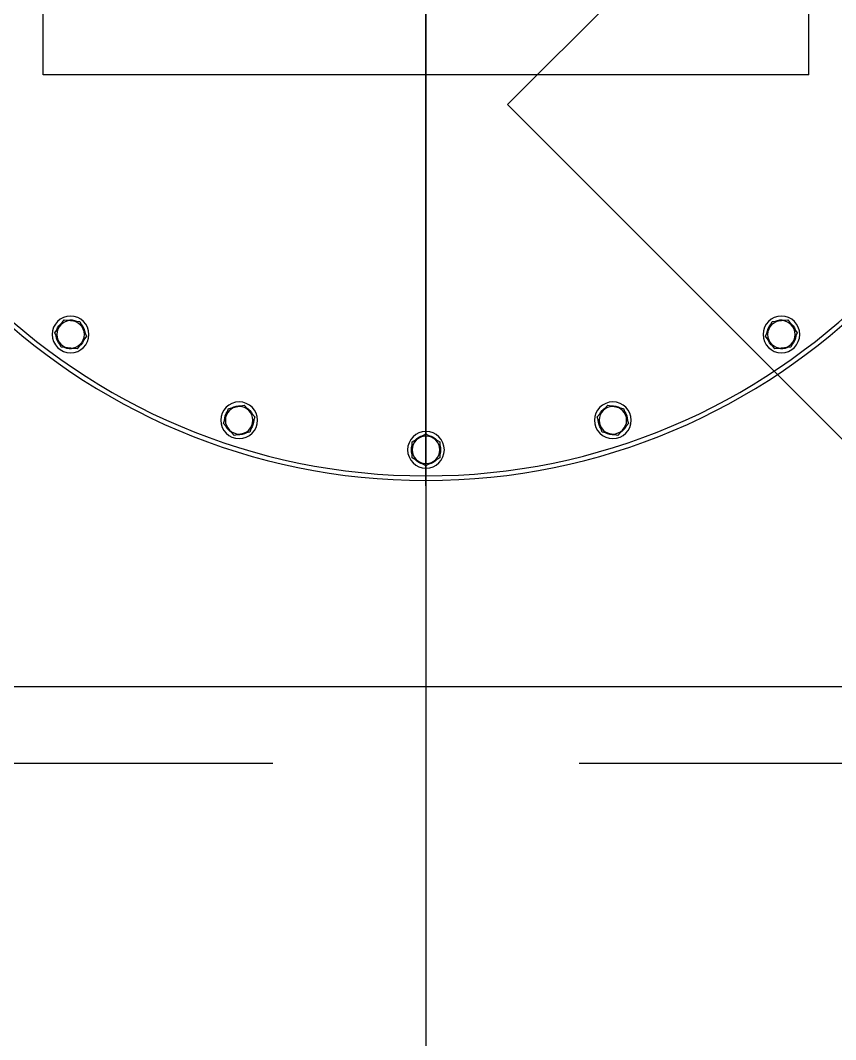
# Model space of a CAD drawing. Header units: millimetres. Extents: x 163705 to 1616509, y 81827 to 302547.
# Drawn here: x 621040 to 621572, y 152310 to 152976 of the extents above; entities that cross this region are included whole.
import ezdxf

# ---------------------------------------------------------------- set-up
doc = ezdxf.new("R2010")
doc.units = ezdxf.units.MM
doc.header["$LTSCALE"] = 10
doc.linetypes.add('ACAD_ISO02W100', pattern=[15, 12, -3])
doc.layers.add('1-文本', color=4, linetype='Continuous', lineweight=0)
doc.layers.add('1-虚线', color=8, linetype='ACAD_ISO02W100', lineweight=0)

# ---------------------------------------------------------------- blocks, each defined once
blk = doc.blocks.new('A$Cf96f6bcf')
at = {"layer": '1-文本', "lineweight": -2}
blk.add_lwpolyline([(-15.9, 8.89), (-21.09, -0.11), (-15.9, -9.11), (-5.51, -9.11), (-0.31, -0.11), (-5.51, 8.89)], close=True, dxfattribs=at)
blk.add_circle((-10.7, -0.11), 12, dxfattribs=at)
for start, end in [(131.32828, 168.67172), (71.32828, 108.67172), (11.32828, 48.67172), (191.32828, 228.67172), (311.32828, 348.67172), (251.32828, 288.67172)]:
    blk.add_arc((-10.7, -0.11), 9.5, start, end, dxfattribs=at)
blk = doc.blocks.new('*X42')
at = {"layer": '1-文本', "lineweight": -2}
blk.add_circle((0, 0), 9, dxfattribs=at)
at = {"layer": '1-文本', "lineweight": -2, "rotation": 341.9999999999995}
blk.add_blockref('A$Cf96f6bcf', (10.21, -3.2), dxfattribs=at)
blk = doc.blocks.new('*X41')
at = {"layer": '1-文本', "lineweight": -2}
for p, rotation in [((6666.17, -26873.96), 341.9999999999995), ((6590.73, -27106.14), 17.99999999999999), ((6610.06, -27228.2), 35.99999999999996), ((6666.17, -27338.31), 53.99999999999991)]:
    blk.add_blockref('*X42', p, dxfattribs=dict(at, rotation=rotation))
blk.add_blockref('*X42', (6610.06, -26984.07), dxfattribs=at)
blk = doc.blocks.new('A$C9d1c03df')
at = {"layer": '1-文本', "lineweight": -2}
for p, q in [((3.15, 198.22), (3.15, -1.78)), ((3.15, -1.78), (-1202.24, -1.78))]:
    blk.add_line(p, q, dxfattribs=at)
blk = doc.blocks.new('*X51')
at = {"ltscale": 2}
blk.add_line((-418.5, 0), (-83, 0), dxfattribs=at)
blk = doc.blocks.new('A$C2352ff67')
at = {"ltscale": 2}
blk.add_lwpolyline([(2667.18, 50), (2667.18, 1150), (1567.18, 1150), (1567.18, 50)], close=True, dxfattribs=at)
at = {"layer": '1-文本', "lineweight": -2}
for p, q in [((1967.18, 850.01), (1967.18, 349.99)), ((1967.18, 850.01), (2387.18, 850.01)), ((1967.18, 349.99), (2387.18, 349.99))]:
    blk.add_line(p, q, dxfattribs=at)
blk.add_lwpolyline([(1517.18, 500), (1517.18, 0), (2717.18, 0), (2717.18, 1200), (1517.18, 1200), (1517.18, 700)], dxfattribs=at)
for radius in [415, 412]:
    blk.add_circle((2117.18, 600), radius, dxfattribs=at)
at = {"ltscale": 2}
blk.add_blockref('*X51', (2117.18, 600), dxfattribs=at)
at = {"layer": '1-文本', "lineweight": -2, "rotation": 315}
blk.add_blockref('A$C9d1c03df', (1946.83, 656.69), dxfattribs=at)
at = {"layer": '1-文本', "lineweight": -2}
blk.add_blockref('*X41', (-4868.55, 27706.14), dxfattribs=at)
blk = doc.blocks.new('A$C285bc443')
at = {"layer": '1-虚线'}
blk.add_lwpolyline([(2418.33, 1273.9), (721.27, -423.15), (2418.33, -2120.21, -2.414214)], format="xyb", close=True, dxfattribs=at)
at = {"xscale": -1, "rotation": 180}
blk.add_blockref('A$C2352ff67', (-1395.91, 176.85), dxfattribs=at)

msp = doc.modelspace()

# ---------------------------------------------------------------- linework, layer by layer
msp.add_line((621304.592, 155458.424), (621304.592, 150509.632))

# ---------------------------------------------------------------- block references
at = {"rotation": 90}
msp.add_blockref('A$C285bc443', (620881.44, 152369.206), dxfattribs=at)

doc.saveas('drawing.dxf')
